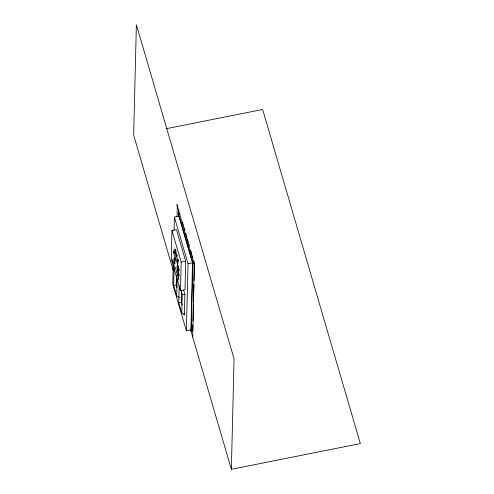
<?xml version="1.0" encoding="UTF-8"?>
<svg xmlns="http://www.w3.org/2000/svg" width="494" height="494" viewBox="0 0 494 494"><rect width="100%" height="100%" fill="white"/><g stroke="black" fill="none" stroke-linecap="round" stroke-linejoin="round"><path stroke-width="0.74" d="M171.968 230.575L171.27 259.084L180.495 290.639L184.997 289.737L185.688 261.227L176.463 229.673L171.968 230.575L181.193 262.123L180.495 290.639M173.209 264.883L172.733 284.167L186.386 330.856L190.888 329.961L192.524 262.87L178.871 216.174L174.376 217.07L174.055 230.179M179.303 297.549L176.71 295.894L173.666 285.483L174.104 267.371M178.989 269.193L175.771 258.189L175.957 250.483M177.062 216.736L177.327 205.881M177.056 287.718L176.247 284.945L176.482 275.133M178.47 216.366L178.525 214.075L180.026 213.772M178.618 214.124L178.729 209.505M176.71 295.894L177.13 278.536M177.704 263.987L177.815 259.362M183.62 290.04L184.88 294.35L184.379 314.9L181.78 313.245L178.735 302.834L179.161 285.476M179.507 289.175L179.563 286.891M182.132 305.07L181.317 302.297L181.576 291.732M181.78 313.245L182.243 294.375L181.026 290.213M186.386 330.856L188.029 263.765L174.376 217.07M192.907 324.817L192.753 330.924L191.258 331.221L192.913 263.29L178.525 214.075M194.303 263.932L192.709 337.112M193 321.001L193.407 304.211M193.481 301.155L193.895 284.365M193.988 280.549L194.395 263.753M166.101 128.724L262.635 109.47L360.33 443.581L231.365 469.3L234.063 358.805L136.369 24.7L133.67 135.195L173.209 270.409M173.666 285.483L176.247 284.945M178.735 302.834L181.317 302.297M174.271 258.492L175.771 258.189M181.193 262.123L185.688 261.227M188.029 263.765L192.524 262.87M192.913 263.29L194.414 262.993L193.772 260.789M182.243 294.375L184.88 294.35M182.385 221.855L183.459 225.53M183.892 226.999L184.966 230.667M185.824 233.606L186.899 237.281M187.325 238.75L188.399 242.424M188.832 243.894L189.474 246.098M190.764 250.501L191.839 254.175M192.265 255.645L192.913 257.849M177.303 206.72L176.957 204.621L194.648 266.031L194.278 264.772M190.888 329.961L191.258 331.221M190.357 329.053L231.365 469.3M183.959 313.462L184.379 314.9M178.143 267.909L178.136 270.638L179.112 275.924L176.871 266.433L178.939 280.184L176.537 271.984A10.09 1.42 78.7 0 1 175.71 268.427C173.876 265.766 169.38 253.323 174.697 263.808L174.938 263.907A10.09 1.42 78.7 0 1 174.678 261.53L173.771 258.43L175.592 261.283L173.45 251.113L174.431 253.743L174.049 248.748L175.308 253.848L175.389 249.137L176.432 256.54L177.043 254.879L176.976 257.689L177.636 260.14L178.495 259.832L177.42 264.525L179.118 270.471L178.143 267.909"/></g></svg>
